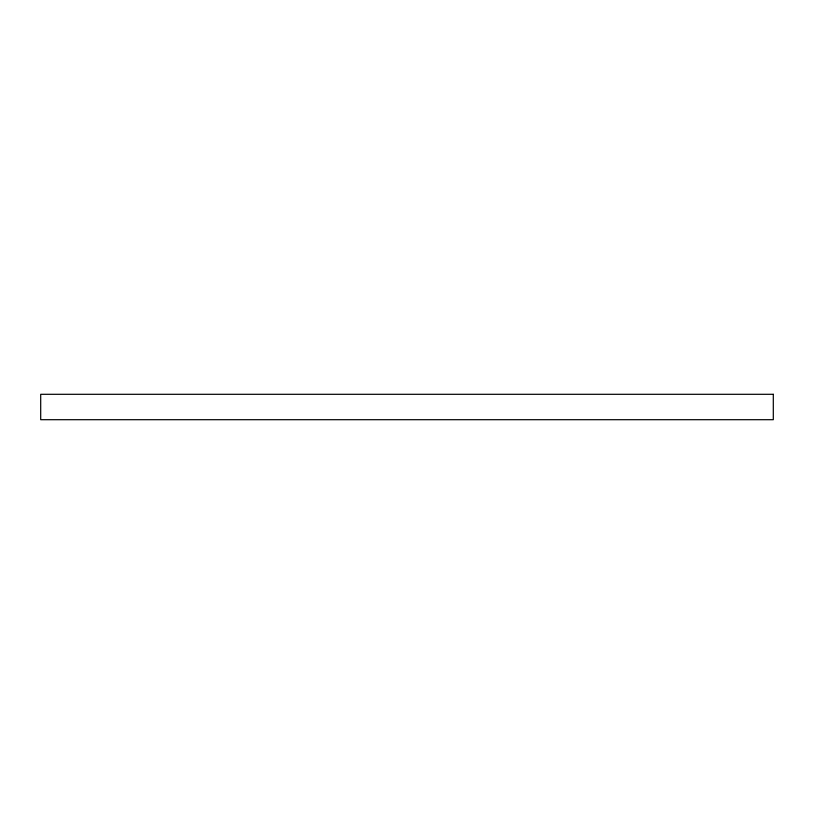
<?xml version="1.0" encoding="UTF-8"?>
<svg xmlns="http://www.w3.org/2000/svg" width="814" height="814" viewBox="0 0 814 814"><rect width="100%" height="100%" fill="white"/><g stroke="black" fill="none" stroke-linecap="round" stroke-linejoin="round"><path stroke-width="1.22" d="M773.3 394.302L40.7 394.302L40.7 419.698L773.3 419.698L773.3 394.302"/></g></svg>
